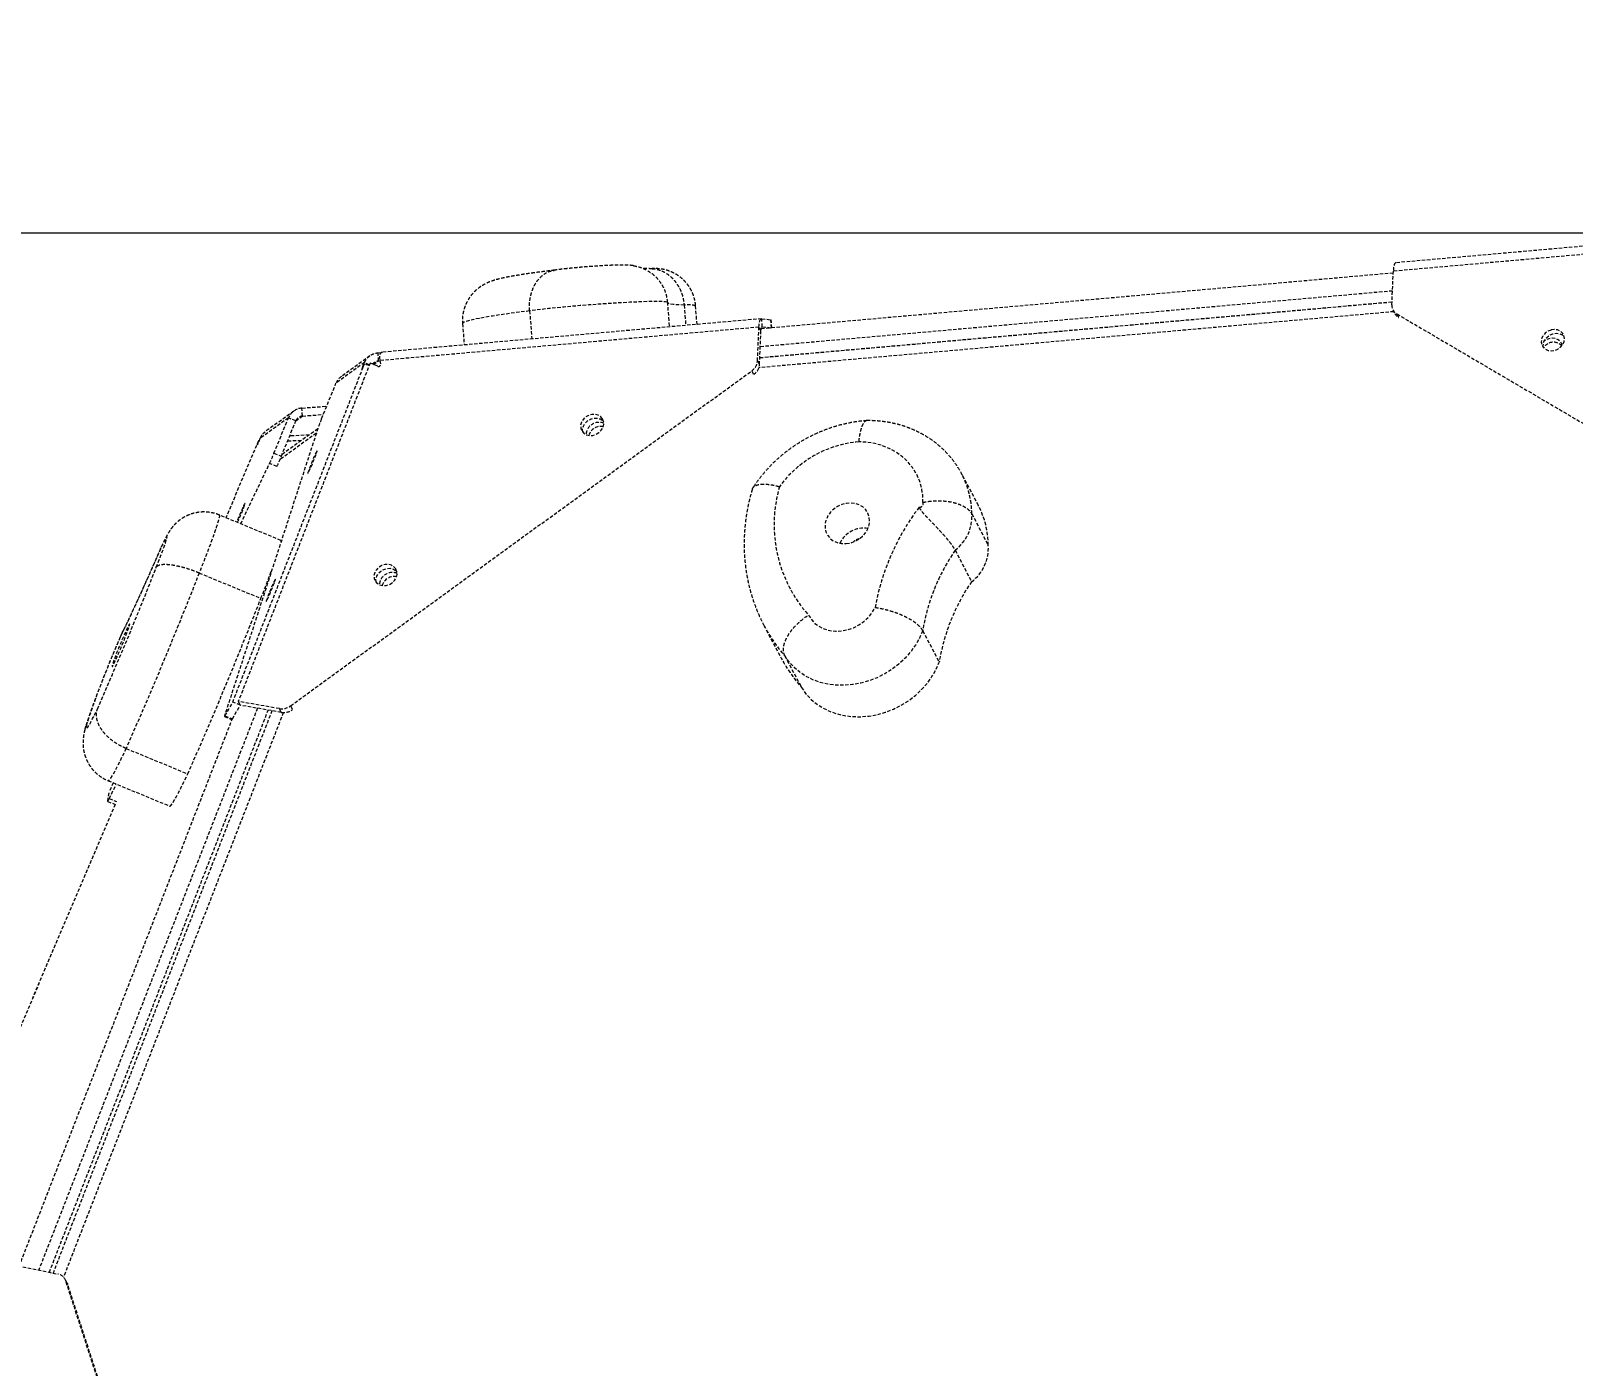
# Model space of a CAD drawing. Header units: millimetres. Extents: x -6061 to 5100, y -3651 to 3328.
# Drawn here: x 1982 to 2559, y 1104 to 1604 of the extents above; entities that cross this region are included whole.
import ezdxf

# ---------------------------------------------------------------- set-up
doc = ezdxf.new("R2010")
doc.units = ezdxf.units.MM
doc.linetypes.add('HIDDEN', pattern=[1.905, 1.27, -0.635])
for name, color, linetype in [('DIKOM_ОБЪЕКТ', 7, 'Continuous'), ('DIKOM_РАЗМЕР_ЗОНА', 7, 'Continuous'), ('DIKOM_РАЗМЕР_ОБЪЕКТА', 7, 'Continuous')]:
    doc.layers.add(name, color=color, linetype=linetype)
doc.styles.add('style1', font='arialbd.ttf', dxfattribs={"width": 0.8})
doc.dimstyles.new('1-50', dxfattribs={"dimtxt": 300, "dimasz": 200, "dimexe": 100, "dimexo": 0, "dimgap": 100, "dimtad": 1, "dimtxsty": 'style1', "dimcen": 200, "dimclrd": 7, "dimclre": 7, "dimclrt": 7, "dimadec": 1, "dimazin": 2, "dimtfac": 1, "dimtmove": 0, "dimatfit": 2, "dimfxl": 0, "dimlwd": 25, "dimlwe": 18, "dimarcsym": 0})

# ---------------------------------------------------------------- blocks, each defined once
blk = doc.blocks.new('*D1')
at = {"layer": 'Defpoints', "color": 0, "transparency": 16777216}
for p in [(2324.34, 3327.92), (-5419.16, -2822.08), (-1808.64, -2822.08)]:
    blk.add_point(p, dxfattribs=at)
at = {"layer": 'DIKOM_РАЗМЕР_ЗОНА', "color": 7, "lineweight": 18, "transparency": 16777216}
for p, q in [((2324.34, 3327.92), (-5519.16, 3327.92)), ((-1808.64, -2822.08), (-5519.16, -2822.08))]:
    blk.add_line(p, q, dxfattribs=at)
at = {"layer": 'DIKOM_РАЗМЕР_ЗОНА', "color": 7, "lineweight": 25, "transparency": 16777216}
blk.add_line((-5419.16, 3127.92), (-5419.16, -2622.08), dxfattribs=at)
at = {"layer": 'DIKOM_РАЗМЕР_ЗОНА', "color": 7, "transparency": 16777216}
for points in [[(-5452.49, 3127.92), (-5385.83, 3127.92), (-5419.16, 3327.92)], [(-5452.49, -2622.08), (-5385.83, -2622.08), (-5419.16, -2822.08)]]:
    blk.add_solid(points, dxfattribs=at)
at = {"layer": 'DIKOM_РАЗМЕР_ЗОНА', "color": 7, "transparency": 16777216, "insert": (-5787.21, -178.18), "char_height": 300, "attachment_point": 5, "rotation": 90, "style": 'style1'}
blk.add_mtext('{\\fArial|b0|i0|c204|p34;\\H1.75x;6150}', dxfattribs=at)
blk = doc.blocks.new('*D2')
at = {"layer": 'Defpoints', "color": 0, "transparency": 16777216}
for p in [(5097.78, 1174.32), (-4808.91, -571.39), (5097.78, -3550.63)]:
    blk.add_point(p, dxfattribs=at)
at = {"layer": 'DIKOM_РАЗМЕР_ЗОНА', "color": 7, "lineweight": 18, "transparency": 16777216}
for p, q in [((5097.78, 1174.32), (5097.78, -3650.63)), ((-4808.91, -571.39), (-4808.91, -3650.63))]:
    blk.add_line(p, q, dxfattribs=at)
at = {"layer": 'DIKOM_РАЗМЕР_ЗОНА', "color": 7, "lineweight": 25, "transparency": 16777216}
blk.add_line((-4608.91, -3550.63), (4897.78, -3550.63), dxfattribs=at)
at = {"layer": 'DIKOM_РАЗМЕР_ЗОНА', "color": 7, "transparency": 16777216}
for points in [[(-4608.91, -3517.3), (-4608.91, -3583.96), (-4808.91, -3550.63)], [(4897.78, -3517.3), (4897.78, -3583.96), (5097.78, -3550.63)]]:
    blk.add_solid(points, dxfattribs=at)
at = {"layer": 'DIKOM_РАЗМЕР_ЗОНА', "color": 7, "transparency": 16777216, "insert": (864.15, -3182.58), "char_height": 300, "attachment_point": 5, "style": 'style1'}
blk.add_mtext('{\\fArial|b0|i0|c204|p34;\\H1.75x;9900}', dxfattribs=at)
blk = doc.blocks.new('*D3')
at = {"layer": 'Defpoints', "color": 0, "transparency": 16777216}
for p in [(-3174.2, 1527.92), (2804.07, 1527.92), (-2373.39, -1022.08)]:
    blk.add_point(p, dxfattribs=at)
at = {"layer": 'DIKOM_РАЗМЕР_ОБЪЕКТА', "color": 7, "lineweight": 18, "transparency": 16777216}
for p, q in [((2804.07, 1527.92), (-3274.2, 1527.92)), ((-2373.39, -1022.08), (-3274.2, -1022.08))]:
    blk.add_line(p, q, dxfattribs=at)
at = {"layer": 'DIKOM_РАЗМЕР_ОБЪЕКТА', "color": 7, "lineweight": 25, "transparency": 16777216}
blk.add_line((-3174.2, -822.08), (-3174.2, 1327.92), dxfattribs=at)
at = {"layer": 'DIKOM_РАЗМЕР_ОБЪЕКТА', "color": 7, "transparency": 16777216}
for points in [[(-3207.54, 1327.92), (-3140.87, 1327.92), (-3174.2, 1527.92)], [(-3207.54, -822.08), (-3140.87, -822.08), (-3174.2, -1022.08)]]:
    blk.add_solid(points, dxfattribs=at)
at = {"layer": 'DIKOM_РАЗМЕР_ОБЪЕКТА', "color": 7, "transparency": 16777216, "insert": (-3542.25, 166.98), "char_height": 300, "attachment_point": 5, "rotation": 90, "style": 'style1'}
blk.add_mtext('{\\fArial|b0|i0|c204|p34;\\H1.75x;2550}', dxfattribs=at)

msp = doc.modelspace()

# ---------------------------------------------------------------- linework, layer by layer
at = {"layer": 'DIKOM_ОБЪЕКТ', "color": 7, "linetype": 'HIDDEN', "lineweight": 15}
for p, q in [((2634.084, 1526.241), (2492.187, 1513.724)), ((2635.076, 1529.4), (2493.143, 1516.88)), ((2492.156, 1513.023), (2255.58, 1492.153)), ((2491.639, 1501.127), (2492.187, 1513.724)), ((2220.476, 1502.176), (2221.188, 1492.89)), ((2226.772, 1501.026), (2227.355, 1493.434)), ((2231.581, 1493.806), (2231.042, 1500.833)), ((2491.681, 1502.09), (2255.06, 1481.217)), ((2255.068, 1481.411), (2491.69, 1502.285)), ((2491.865, 1506.311), (2255.244, 1485.438)), ((2255.716, 1495.935), (2113.786, 1483.415)), ((2168.947, 1498.857), (2169.753, 1488.352)), ((2492.4, 1498.571), (2254.734, 1477.605)), ((2256.014, 1492.947), (2255.785, 1495.934)), ((2255.785, 1495.934), (2259.201, 1495.537)), ((2259.43, 1492.549), (2259.201, 1495.537)), ((2259.574, 1492.506), (2259.345, 1495.492)), ((2492.055, 1499.227), (2492.796, 1497.817)), ((2493.481, 1497.75), (2656.457, 1401.949)), ((2493.481, 1497.75), (2494.222, 1496.339)), ((2254.76, 1492.78), (2112.865, 1480.262)), ((2143.839, 1494.108), (2144.451, 1486.12)), ((2254.212, 1480.183), (2254.76, 1492.78)), ((2255.501, 1491.369), (2254.76, 1492.78)), ((2254.954, 1478.772), (2255.501, 1491.369)), ((2255.946, 1492.941), (2256.014, 1492.947)), ((2256.014, 1492.947), (2259.43, 1492.549)), ((2057.82, 1352.414), (2107.129, 1479.088)), ((2109.222, 1479.366), (2059.913, 1352.692)), ((2107.105, 1479.497), (2096.466, 1471.762)), ((2109.142, 1482.086), (2098.479, 1474.333)), ((2107.129, 1479.088), (2106.275, 1477.37)), ((2106.486, 1478.02), (2107.105, 1479.497)), ((2106.579, 1477.982), (2106.486, 1478.02)), ((2108.974, 1478.728), (2107.105, 1479.497)), ((2108.84, 1478.384), (2107.129, 1479.088)), ((2112.065, 1478.139), (2109.222, 1479.366)), ((2110.505, 1478.813), (2112.418, 1480.203)), ((2112.188, 1483.191), (2113.522, 1483.276)), ((2112.418, 1480.203), (2112.188, 1483.191)), ((2112.418, 1480.203), (2112.87, 1480.232)), ((2112.865, 1480.262), (2113.112, 1478.899)), ((2254.212, 1480.183), (2254.954, 1478.772)), ((2079.474, 1351.051), (2252.062, 1476.453)), ((2252.804, 1475.043), (2252.062, 1476.453)), ((2091.069, 1458.521), (2096.466, 1471.762)), ((2080.665, 1461.39), (2069.997, 1453.637)), ((2083.734, 1462.512), (2092.971, 1463.187)), ((2083.963, 1459.524), (2083.734, 1462.512)), ((2089.697, 1454.895), (2054.894, 1347.787)), ((2078.65, 1458.818), (2068.007, 1451.083)), ((2073.254, 1445.578), (2078.65, 1458.818)), ((2076.025, 1444.436), (2081.421, 1457.677)), ((2089.66, 1454.783), (2076.279, 1445.061)), ((2081.421, 1457.677), (2078.65, 1458.818)), ((2081.421, 1457.677), (2083.963, 1459.524)), ((2083.963, 1459.524), (2091.709, 1460.09)), ((2067.488, 1450.279), (2055.236, 1421.466)), ((2067.071, 1448.878), (2067.488, 1450.279)), ((2067.102, 1448.865), (2067.071, 1448.878)), ((2068.007, 1451.083), (2067.434, 1449.638)), ((2067.66, 1450.208), (2067.488, 1450.279)), ((2089.111, 1453.092), (2075.518, 1443.216)), ((2078.374, 1450.202), (2083.78, 1450.511)), ((2086.463, 1452.46), (2079.124, 1452.041)), ((2073.254, 1445.578), (2076.025, 1444.436)), ((2060.795, 1419.176), (2071.582, 1441.734)), ((2074.353, 1440.593), (2071.582, 1441.734)), ((2336.907, 1425.974), (2330.727, 1437.73)), ((2330.727, 1437.73), (2330.802, 1437.587)), ((2075.852, 1412.974), (2052.762, 1422.485)), ((2334.406, 1422.918), (2340.586, 1411.162)), ((2328.176, 1409.271), (2334.356, 1397.515)), ((2045.265, 1400.769), (2068.356, 1391.258)), ((2256.61, 1381.184), (2256.469, 1381.455)), ((2256.61, 1381.184), (2262.791, 1369.429)), ((2316.037, 1379.157), (2322.217, 1367.401)), ((2264.467, 1369.722), (2270.647, 1357.967)), ((2054.922, 1347.313), (2057.82, 1352.414)), ((2057.693, 1346.172), (2060.591, 1351.273)), ((2060.591, 1351.273), (2057.82, 1352.414)), ((2075.263, 1350.014), (2059.913, 1352.692)), ((2059.913, 1352.692), (2060.655, 1351.281)), ((2060.591, 1351.273), (2060.62, 1351.348)), ((2076.005, 1348.603), (2060.655, 1351.281)), ((2079.474, 1351.051), (2080.213, 1349.647)), ((1977.893, 1141.308), (2057.581, 1345.991)), ((2067.089, 1350.159), (1985.218, 1139.867)), ((1989.181, 1139.037), (2071.103, 1349.459)), ((2072.505, 1349.214), (1990.566, 1138.748)), ((2076.742, 1348.538), (1994.476, 1137.234)), ((2054.726, 1347.054), (2057.497, 1345.913)), ((2054.922, 1347.313), (2057.693, 1346.172)), ((2076.005, 1348.603), (2075.263, 1350.014)), ((2017.897, 1335.101), (2040.987, 1325.59)), ((2011.16, 1323.036), (2034.25, 1313.526)), ((2013.05, 1322.258), (2011.584, 1318.81)), ((2011.014, 1315.403), (2011.584, 1318.81)), ((2011.614, 1316.333), (2014.218, 1321.777)), ((2011.614, 1316.333), (2014.373, 1315.197)), ((2013.76, 1314.161), (1947.7, 1158.845)), ((2013.77, 1314.162), (1947.708, 1158.842)), ((2011.019, 1315.289), (2013.778, 1314.153)), ((1979.304, 1141.105), (1992.339, 1138.377)), ((1995.828, 1134.984), (1995.087, 1136.394)), ((2051.786, 962.03), (1995.324, 1135.831)), ((1996.066, 1134.42), (1995.324, 1135.831)), ((2052.527, 960.62), (1996.066, 1134.42))]:
    msp.add_line(p, q, dxfattribs=at)
at = {"layer": 'DIKOM_ОБЪЕКТ', "color": 7, "linetype": 'HIDDEN', "lineweight": 15, "flags": 128}
for points in [[(2493.143, 1516.88), (2493.019, 1516.845), (2492.839, 1516.697), (2492.674, 1516.438), (2492.529, 1516.074), (2492.405, 1515.611), (2492.306, 1515.057), (2492.233, 1514.424), (2492.187, 1513.724)], [(2220.476, 1502.176), (2219.806, 1502.274), (2218.793, 1502.341), (2217.448, 1502.377), (2215.788, 1502.38), (2213.833, 1502.352), (2211.608, 1502.291), (2209.14, 1502.2), (2206.459, 1502.079), (2203.599, 1501.929), (2200.594, 1501.753), (2197.483, 1501.553), (2194.302, 1501.33), (2191.092, 1501.089), (2187.891, 1500.831), (2184.74, 1500.561), (2181.678, 1500.28), (2178.741, 1499.994), (2175.967, 1499.705), (2173.389, 1499.417), (2171.039, 1499.133), (2168.947, 1498.857)], [(2226.772, 1501.026), (2225.15, 1501.096), (2223.759, 1501.188), (2222.604, 1501.302), (2221.69, 1501.436), (2221.018, 1501.591), (2220.591, 1501.767), (2220.502, 1501.83)], [(2168.947, 1498.857), (2165.015, 1498.363), (2161.373, 1497.878), (2158.036, 1497.405), (2155.022, 1496.947), (2152.344, 1496.505), (2150.015, 1496.081), (2148.045, 1495.679), (2146.445, 1495.298), (2145.221, 1494.942), (2144.38, 1494.612), (2143.925, 1494.309), (2143.839, 1494.108)], [(2254.76, 1492.78), (2254.805, 1493.48), (2254.879, 1494.113), (2254.978, 1494.666), (2255.102, 1495.129), (2255.247, 1495.494), (2255.412, 1495.752), (2255.592, 1495.9), (2255.785, 1495.934)], [(2259.201, 1495.537), (2259.307, 1495.517), (2259.345, 1495.492), (2259.345, 1495.492)], [(2255.501, 1491.369), (2255.524, 1491.719), (2255.561, 1492.036), (2255.611, 1492.312), (2255.672, 1492.544), (2255.745, 1492.726), (2255.827, 1492.856), (2255.918, 1492.929), (2256.014, 1492.947)], [(2259.574, 1492.504), (2259.574, 1492.504), (2259.537, 1492.529), (2259.43, 1492.549)], [(2551.195, 1491.717), (2550.01, 1491.237), (2548.977, 1490.489), (2548.179, 1489.532), (2547.682, 1488.445), (2547.525, 1487.314), (2547.721, 1486.233), (2548.255, 1485.288), (2549.083, 1484.555), (2550.137, 1484.096), (2551.333, 1483.945), (2552.574, 1484.117), (2553.759, 1484.596), (2554.793, 1485.345), (2555.59, 1486.302), (2556.088, 1487.389), (2556.245, 1488.52), (2556.048, 1489.601), (2555.515, 1490.546), (2554.687, 1491.278), (2553.632, 1491.738), (2552.436, 1491.888), (2551.195, 1491.717)], [(2548.361, 1485.164), (2548.267, 1485.904), (2548.424, 1487.034), (2548.921, 1488.122), (2549.719, 1489.079), (2550.752, 1489.827), (2551.937, 1490.306), (2553.178, 1490.478), (2554.374, 1490.328), (2555.429, 1489.868), (2556.151, 1489.259)], [(2555.414, 1486.043), (2555.281, 1486.452), (2554.714, 1487.377), (2553.858, 1488.083), (2552.784, 1488.511), (2551.579, 1488.628), (2550.339, 1488.422), (2549.166, 1487.912), (2548.605, 1487.533)], [(2196.233, 1458.473), (2195.516, 1459.299), (2194.543, 1459.874), (2193.392, 1460.15), (2192.157, 1460.107), (2190.938, 1459.748), (2189.833, 1459.101), (2188.932, 1458.219), (2188.308, 1457.174), (2188.012, 1456.05), (2188.067, 1454.938), (2188.469, 1453.928), (2189.186, 1453.102), (2190.159, 1452.528), (2191.31, 1452.251), (2192.545, 1452.294), (2193.764, 1452.653), (2194.869, 1453.3), (2195.77, 1454.182), (2196.394, 1455.227), (2196.69, 1456.352), (2196.635, 1457.464), (2196.233, 1458.473)], [(2188.827, 1453.447), (2188.809, 1453.527), (2188.754, 1454.639), (2189.05, 1455.763), (2189.674, 1456.809), (2190.575, 1457.691), (2191.679, 1458.338), (2192.899, 1458.697), (2194.134, 1458.74), (2195.285, 1458.463), (2196.258, 1457.888), (2196.617, 1457.544)], [(2316.155, 1427.16), (2316.062, 1429.978), (2315.618, 1432.724), (2314.829, 1435.366), (2313.707, 1437.87), (2312.263, 1440.204), (2310.518, 1442.34), (2308.492, 1444.249), (2306.211, 1445.91), (2303.703, 1447.299), (2301.001, 1448.402), (2298.137, 1449.202), (2295.149, 1449.691), (2292.072, 1449.862)], [(2089.276, 1446.33), (2089.027, 1445.871), (2088.669, 1445.122), (2088.231, 1444.146), (2087.749, 1443.02), (2087.26, 1441.836), (2086.806, 1440.689), (2086.423, 1439.674), (2086.141, 1438.872), (2085.984, 1438.347), (2085.965, 1438.143), (2086.084, 1438.276), (2086.333, 1438.735), (2086.691, 1439.483), (2087.129, 1440.46), (2087.612, 1441.586), (2088.1, 1442.77), (2088.554, 1443.916), (2088.938, 1444.932), (2089.219, 1445.734), (2089.376, 1446.259), (2089.396, 1446.463), (2089.276, 1446.33)], [(2061.823, 1424.946), (2062.148, 1425.843), (2062.357, 1426.485), (2062.432, 1426.821), (2062.368, 1426.823), (2062.169, 1426.491), (2061.851, 1425.853), (2061.441, 1424.959), (2060.972, 1423.882), (2060.481, 1422.71), (2060.008, 1421.537), (2059.593, 1420.459), (2059.342, 1419.775)], [(2287.343, 1411.753), (2289.033, 1412.028), (2290.673, 1412.603), (2292.197, 1413.454), (2293.542, 1414.546), (2294.653, 1415.834), (2295.485, 1417.266), (2296.003, 1418.783), (2296.186, 1420.323), (2296.028, 1421.823), (2295.533, 1423.221), (2294.723, 1424.461), (2293.631, 1425.491), (2292.301, 1426.269), (2290.788, 1426.764), (2289.154, 1426.955), (2287.465, 1426.834), (2285.792, 1426.407), (2284.201, 1425.69), (2282.759, 1424.714), (2281.525, 1423.518), (2280.549, 1422.151), (2279.87, 1420.668), (2279.518, 1419.132), (2279.506, 1417.604), (2279.834, 1416.148), (2280.489, 1414.822), (2281.446, 1413.682), (2282.663, 1412.773), (2284.092, 1412.133), (2285.673, 1411.788), (2287.343, 1411.753)], [(2052.762, 1422.485), (2052.791, 1422.461), (2052.831, 1422.159), (2052.733, 1421.53), (2052.499, 1420.582), (2052.133, 1419.326), (2051.638, 1417.779), (2051.02, 1415.96), (2050.288, 1413.89), (2049.45, 1411.595), (2048.517, 1409.104), (2047.5, 1406.447), (2046.412, 1403.657), (2045.265, 1400.769)], [(2029.221, 1402.954), (2030.058, 1405.052), (2030.836, 1407.05), (2031.532, 1408.892), (2032.128, 1410.528), (2032.607, 1411.914), (2032.956, 1413.01), (2033.165, 1413.788), (2033.229, 1414.226), (2033.146, 1414.312), (2032.919, 1414.044), (2032.553, 1413.429), (2032.058, 1412.483), (2031.448, 1411.233), (2030.741, 1409.713)], [(2030.741, 1409.713), (2028.734, 1405.139), (2026.771, 1400.709), (2024.86, 1396.439), (2023.008, 1392.345), (2021.22, 1388.44), (2019.504, 1384.739), (2017.864, 1381.253), (2016.308, 1377.996)], [(2075.897, 1412.424), (2075.921, 1412.648), (2075.882, 1412.951), (2075.852, 1412.974)], [(2007.17, 1349.864), (2008.954, 1353.92), (2010.782, 1358.122), (2012.642, 1362.447), (2014.526, 1366.871), (2016.423, 1371.371), (2018.323, 1375.923), (2020.216, 1380.502), (2022.091, 1385.085), (2023.939, 1389.645), (2025.75, 1394.16), (2027.513, 1398.604), (2029.221, 1402.954)], [(2118.883, 1402.271), (2118.166, 1403.096), (2117.193, 1403.671), (2116.042, 1403.948), (2114.807, 1403.905), (2113.588, 1403.546), (2112.483, 1402.899), (2111.582, 1402.017), (2110.958, 1400.971), (2110.662, 1399.847), (2110.717, 1398.735), (2111.119, 1397.725), (2111.836, 1396.9), (2112.809, 1396.325), (2113.96, 1396.048), (2115.195, 1396.091), (2116.414, 1396.451), (2117.519, 1397.098), (2118.42, 1397.98), (2119.044, 1399.025), (2119.34, 1400.149), (2119.285, 1401.261), (2118.883, 1402.271)], [(2045.265, 1400.769), (2043.294, 1395.759), (2041.264, 1390.652), (2039.184, 1385.472), (2037.066, 1380.245), (2034.917, 1374.995), (2032.75, 1369.747), (2030.573, 1364.524), (2028.398, 1359.353), (2026.234, 1354.257), (2024.092, 1349.261), (2021.982, 1344.387), (2019.914, 1339.66), (2017.897, 1335.101)], [(2073.679, 1398.327), (2073.43, 1397.867), (2073.072, 1397.119), (2072.634, 1396.142), (2072.151, 1395.016), (2071.663, 1393.832), (2071.208, 1392.686), (2070.825, 1391.671), (2070.543, 1390.868), (2070.387, 1390.344), (2070.367, 1390.14), (2070.487, 1390.273), (2070.735, 1390.732), (2071.093, 1391.48), (2071.532, 1392.457), (2072.014, 1393.583), (2072.503, 1394.767), (2072.957, 1395.913), (2073.34, 1396.928), (2073.622, 1397.731), (2073.779, 1398.255), (2073.798, 1398.459), (2073.679, 1398.327)], [(2111.477, 1397.245), (2111.459, 1397.325), (2111.403, 1398.437), (2111.7, 1399.561), (2112.324, 1400.606), (2113.224, 1401.488), (2114.329, 1402.135), (2115.549, 1402.495), (2116.784, 1402.537), (2117.935, 1402.261), (2118.908, 1401.686), (2119.267, 1401.341)], [(2040.987, 1325.59), (2043.004, 1330.149), (2045.072, 1334.877), (2047.183, 1339.75), (2049.325, 1344.747), (2051.488, 1349.842), (2053.664, 1355.014), (2055.84, 1360.236), (2058.008, 1365.485), (2060.156, 1370.735), (2062.275, 1375.962), (2064.354, 1381.141), (2066.384, 1386.248), (2068.356, 1391.258)], [(2273.325, 1385.033), (2274.369, 1383.368), (2275.727, 1381.922), (2277.361, 1380.735), (2279.227, 1379.838), (2281.273, 1379.257), (2283.444, 1379.007), (2285.68, 1379.095), (2287.92, 1379.519), (2290.102, 1380.267), (2292.167, 1381.319), (2294.059, 1382.646), (2295.725, 1384.211), (2297.119, 1385.972), (2298.204, 1387.881)], [(2019.181, 1381.22), (2019.248, 1381.595), (2019.181, 1381.647), (2018.98, 1381.373), (2018.656, 1380.785), (2018.22, 1379.906), (2017.691, 1378.772), (2017.09, 1377.43), (2016.442, 1375.935), (2015.774, 1374.348), (2015.112, 1372.734), (2014.485, 1371.159), (2013.917, 1369.688), (2013.432, 1368.38), (2013.05, 1367.29), (2012.786, 1366.462), (2012.651, 1365.929), (2012.651, 1365.714), (2012.786, 1365.826), (2013.05, 1366.259), (2013.432, 1366.997), (2013.917, 1368.008), (2014.485, 1369.252), (2015.113, 1370.678), (2015.774, 1372.227), (2016.442, 1373.835), (2017.09, 1375.438), (2017.691, 1376.969), (2018.22, 1378.366), (2018.656, 1379.571), (2018.981, 1380.535), (2019.181, 1381.22)], [(2016.308, 1377.996), (2016.333, 1378.1), (2016.322, 1378.117), (2016.275, 1378.047), (2016.195, 1377.894), (2016.089, 1377.669), (2015.963, 1377.386), (2015.826, 1377.066), (2015.688, 1376.731)], [(2316.037, 1379.157), (2314.838, 1376.408), (2313.327, 1373.757), (2311.522, 1371.236), (2309.446, 1368.876), (2307.125, 1366.706), (2304.586, 1364.754), (2301.862, 1363.042), (2298.986, 1361.593), (2295.993, 1360.423), (2292.921, 1359.548), (2289.807, 1358.979), (2286.689, 1358.721), (2283.607, 1358.779), (2280.597, 1359.152), (2277.698, 1359.835), (2274.944, 1360.819), (2272.37, 1362.093), (2270.008, 1363.642), (2267.887, 1365.444), (2266.032, 1367.48), (2264.467, 1369.722)], [(2270.647, 1357.967), (2272.212, 1355.724), (2274.067, 1353.689), (2276.188, 1351.886), (2278.551, 1350.338), (2281.124, 1349.064), (2283.878, 1348.079), (2286.777, 1347.396), (2289.787, 1347.023), (2292.87, 1346.965), (2295.987, 1347.223), (2299.101, 1347.793), (2302.174, 1348.668), (2305.167, 1349.837), (2308.043, 1351.286), (2310.767, 1352.998), (2313.305, 1354.951), (2315.626, 1357.12), (2317.702, 1359.48), (2319.507, 1362.001), (2321.018, 1364.653), (2322.217, 1367.401)], [(2003.171, 1344.297), (2002.983, 1343.414), (2002.93, 1342.851), (2003.014, 1342.614), (2003.232, 1342.705), (2003.584, 1343.123), (2004.065, 1343.864), (2004.671, 1344.921), (2005.395, 1346.283), (2006.231, 1347.936), (2007.17, 1349.864)], [(2054.894, 1347.787), (2054.813, 1347.529), (2054.756, 1347.324), (2054.723, 1347.176), (2054.714, 1347.085), (2054.73, 1347.053), (2054.77, 1347.081), (2054.834, 1347.168), (2054.922, 1347.313)], [(2057.693, 1346.172), (2057.605, 1346.027), (2057.541, 1345.94), (2057.501, 1345.912), (2057.497, 1345.913)], [(2017.897, 1335.101), (2016.627, 1332.443), (2015.468, 1330.083), (2014.428, 1328.039), (2013.514, 1326.328), (2012.736, 1324.963), (2012.098, 1323.954), (2011.606, 1323.311), (2011.264, 1323.038), (2011.16, 1323.036)], [(2034.25, 1313.526), (2034.354, 1313.527), (2034.696, 1313.8), (2035.188, 1314.444), (2035.826, 1315.452), (2036.605, 1316.817), (2037.518, 1318.529), (2038.558, 1320.573), (2039.718, 1322.933), (2040.987, 1325.59)], [(2011.014, 1315.403), (2011.007, 1315.316), (2011.025, 1315.288), (2011.067, 1315.32), (2011.133, 1315.412), (2011.222, 1315.561), (2011.333, 1315.766), (2011.464, 1316.024), (2011.614, 1316.333)], [(1995.828, 1134.984), (1995.879, 1134.883), (1996.066, 1134.42)]]:
    msp.add_lwpolyline(points, dxfattribs=at)
at = {"layer": 'DIKOM_ОБЪЕКТ', "color": 7, "linetype": 'HIDDEN', "lineweight": 15}
for centre, radius, start, end in [((2228.335, 1488.289), 12.833, 77.820357, 96.994254), ((2495.312, 1500.939), 3.678, 177.067456, 240.127671), ((2496.077, 1499.556), 3.713, 207.924484, 240.029035), ((2552.083, 1482.928), 4.218, 42.362385, 149.494012), ((2249.236, 1480.567), 4.991, 304.490582, 355.583142), ((2249.978, 1479.156), 4.991, 304.490582, 355.583142), ((2101.983, 1469.515), 5.957, 126.025477, 157.839114), ((2084.166, 1456.572), 5.956, 94.163566, 157.841154), ((2084.179, 1456.554), 2.978, 94.164101, 157.841739), ((2147.153, 1435.218), 60.732, 157.437006, 161.095445), ((2194.904, 1452.302), 4.862, 68.18845, 176.794533), ((2195.522, 1451.094), 4.56, 77.434991, 165.002936), ((2295.656, 1408.971), 41.048, 95.007804, 144.035067), ((2001.435, 1474.533), 77.436, 334.940388, 338.042144), ((2004.206, 1473.392), 77.436, 334.940388, 338.042144), ((2301.971, 1422.726), 32.435, 0.338381, 27.268448), ((2311.327, 1418.906), 50.907, 163.836272, 221.711531), ((2314.801, 1426.761), 1.412, 265.072118, 16.434777), ((2308.23, 1410.989), 32.357, 0.30652, 27.588826), ((1986.779, 1453.185), 80.18, 335.285432, 339.378692), ((2386.079, 1371.605), 89.369, 143.02757, 169.506503), ((2318.793, 1421.8), 15.653, 306.829712, 4.094579), ((2293.89, 1407.812), 9.728, 80.212195, 155.253072), ((2293.403, 1408.738), 4.936, 102.288673, 133.1771), ((2389.021, 1367.241), 73.95, 145.364456, 170.727563), ((2324.973, 1410.044), 15.653, 306.829188, 4.095103), ((1648.045, 1559.971), 452.907, 338.129494, 339.586904), ((2117.552, 1396.103), 4.862, 68.16419, 176.825744), ((2118.169, 1394.896), 4.56, 77.391936, 165.049018), ((2395.201, 1355.486), 73.95, 145.36476, 170.727649), ((2309.482, 1409.002), 59.743, 207.750497, 221.107676), ((2353.034, 1227.918), 368.711, 156.196318, 161.600725), ((2315.676, 1397.256), 59.76, 207.752345, 221.105829), ((2076.129, 1355.568), 5.621, 261.140686, 306.528096), ((2076.87, 1354.158), 5.621, 261.140686, 306.528096), ((1991.663, 1134.56), 3.876, 19.135075, 79.951806)]:
    msp.add_arc(centre, radius, start, end, dxfattribs=at)
for centre, major_axis, ratio, start_param, end_param in [((2106.545, 1478.062), (0.348, 0.824), 0.0416999, 1.6398067, 3.7342018), ((2112.335, 1478.831), (0.673, -0.452), 0.9118459, 4.9141289, 7.008524), ((2067.376, 1449.596), (0.322, 0.806), 0.0443632, 2.6883465, 4.7827416)]:
    msp.add_ellipse(centre, major_axis=major_axis, ratio=ratio, start_param=start_param, end_param=end_param, dxfattribs=at)
for points, knots in [([(2178.383, 1514.135), (2177.897, 1514.076), (2176.25, 1513.876), (2173.592, 1513.538), (2170.497, 1513.122), (2167.623, 1512.709), (2164.961, 1512.298), (2162.499, 1511.882), (2160.195, 1511.449), (2158.042, 1510.983), (2156.224, 1510.511), (2154.695, 1510.014), (2153.493, 1509.541), (2152.41, 1509.04), (2151.27, 1508.411), (2150.068, 1507.613), (2148.824, 1506.606), (2147.591, 1505.367), (2146.434, 1503.892), (2145.427, 1502.208), (2144.625, 1500.356), (2144.074, 1498.383), (2143.763, 1496.286), (2143.815, 1494.855), (2143.842, 1494.115)], [0, 0, 0, 0, 0.0282658, 0.0959771, 0.1640062, 0.2326126, 0.3020928, 0.3729848, 0.4463881, 0.525012, 0.6043623, 0.6539767, 0.6855545, 0.7138594, 0.7402437, 0.7662598, 0.79263, 0.8201117, 0.8486647, 0.8779421, 0.9076497, 0.9376045, 0.9676934, 1, 1, 1, 1]), ([(2168.947, 1498.857), (2168.913, 1499.684), (2168.845, 1501.362), (2169.145, 1503.811), (2169.737, 1506.152), (2170.623, 1508.277), (2171.788, 1510.164), (2173.182, 1511.733), (2174.797, 1512.943), (2176.459, 1513.79), (2177.639, 1513.95), (2178.175, 1514.022)], [0, 0, 0, 0, 0.1113228, 0.2258685, 0.3371886, 0.4517313, 0.5631563, 0.6777948, 0.7895085, 0.9044349, 1, 1, 1, 1]), ([(2207.757, 1515.793), (2207.582, 1515.82), (2207.071, 1515.897), (2206.289, 1515.962), (2205.254, 1516.02), (2204.022, 1516.041), (2202.508, 1516.029), (2200.75, 1515.982), (2198.836, 1515.905), (2196.765, 1515.799), (2194.625, 1515.672), (2192.432, 1515.524), (2190.217, 1515.358), (2188.016, 1515.178), (2185.867, 1514.986), (2183.805, 1514.786), (2181.858, 1514.578), (2180.046, 1514.364), (2178.85, 1514.207), (2178.248, 1514.119), (2178.16, 1514.106)], [0, 0, 0, 0, 0.0181362, 0.0530272, 0.0947947, 0.155761, 0.2244933, 0.2887399, 0.3562428, 0.420672, 0.483716, 0.5460874, 0.6081561, 0.6701633, 0.7322762, 0.7947096, 0.8577878, 0.9220614, 0.9886917, 1, 1, 1, 1]), ([(2207.758, 1515.797), (2208.565, 1515.639), (2210.211, 1515.315), (2212.525, 1514.32), (2214.671, 1512.966), (2216.537, 1511.281), (2218.111, 1509.291), (2219.309, 1507.086), (2220.157, 1504.689), (2220.369, 1503.022), (2220.476, 1502.176)], [0, 0, 0, 0, 0.1227113, 0.2501602, 0.3735167, 0.5004131, 0.6235307, 0.7501932, 0.8733095, 1, 1, 1, 1]), ([(2214.764, 1514.651), (2214.533, 1514.656), (2213.657, 1514.677), (2212.458, 1514.725), (2211.523, 1514.774), (2211.215, 1514.797), (2211.209, 1514.798)], [0, 0, 0, 0, 0.1597078, 0.6055729, 0.9932003, 1, 1, 1, 1]), ([(2231.034, 1500.832), (2231.034, 1500.869), (2231.03, 1501.63), (2230.729, 1503.072), (2230.14, 1505.075), (2229.285, 1506.902), (2228.246, 1508.538), (2227.054, 1509.974), (2225.75, 1511.204), (2224.373, 1512.228), (2222.962, 1513.051), (2221.555, 1513.683), (2220.189, 1514.139), (2218.904, 1514.442), (2217.742, 1514.615), (2216.74, 1514.692), (2215.859, 1514.709), (2215.154, 1514.696), (2214.675, 1514.669), (2214.477, 1514.658)], [0, 0, 0, 0, 0.0045855, 0.09458687, 0.18091473, 0.26398938, 0.34402574, 0.42110447, 0.49519439, 0.5661624, 0.6337838, 0.69770796, 0.75745986, 0.81239638, 0.86160991, 0.90362877, 0.93834505, 0.97460469, 1, 1, 1, 1]), ([(2214.764, 1514.645), (2214.786, 1514.646), (2215.231, 1514.669), (2216.421, 1514.489), (2218.185, 1513.985), (2220.067, 1513.019), (2221.829, 1511.682), (2223.385, 1510.026), (2224.713, 1508.065), (2225.738, 1505.888), (2226.476, 1503.518), (2226.673, 1501.864), (2226.772, 1501.026)], [0, 0, 0, 0, 0.0045472, 0.0946073, 0.2071271, 0.3229414, 0.4344937, 0.549218, 0.6603117, 0.7745894, 0.8856752, 1, 1, 1, 1]), ([(2107.105, 1479.497), (2107.386, 1480.039), (2107.9, 1481.031), (2109.117, 1482.138), (2110.529, 1482.938), (2111.607, 1483.102), (2112.188, 1483.191)], [0, 0, 0, 0, 0.2731924, 0.5000184, 0.7304079, 1, 1, 1, 1]), ([(2110.227, 1478.933), (2110.267, 1479.003), (2110.43, 1479.291), (2110.9, 1479.682), (2111.604, 1480.088), (2112.131, 1480.163), (2112.418, 1480.203)], [0, 0, 0, 0, 0.091486, 0.3729319, 0.6586432, 1, 1, 1, 1]), ([(2113.79, 1483.379), (2113.604, 1483.341), (2113.236, 1483.266), (2112.873, 1482.626), (2112.724, 1481.666), (2112.816, 1480.754), (2112.865, 1480.262)], [0, 0, 0, 0, 0.23990601, 0.47711966, 0.71806714, 1, 1, 1, 1]), ([(2295.134, 1457.797), (2294.467, 1457.743), (2292.486, 1457.585), (2289.197, 1457.084), (2285.296, 1456.219), (2281.45, 1455.066), (2277.682, 1453.637), (2274.016, 1451.94), (2270.475, 1449.986), (2267.083, 1447.785), (2263.861, 1445.352), (2260.83, 1442.699), (2258.009, 1439.845), (2255.425, 1436.803), (2253.632, 1434.372), (2252.719, 1432.955), (2252.519, 1432.644)], [0, 0, 0, 0, 0.039481, 0.1172925, 0.195186, 0.2732075, 0.3513336, 0.4295463, 0.5078264, 0.5861629, 0.66454, 0.7429361, 0.8213367, 0.8997119, 0.9780297, 1, 1, 1, 1]), ([(2295.197, 1457.789), (2295.179, 1457.794), (2294.942, 1457.86), (2294.497, 1457.594), (2293.887, 1456.952), (2293.331, 1455.871), (2292.846, 1454.424), (2292.403, 1452.483), (2292.175, 1450.862), (2292.075, 1449.885), (2292.072, 1449.862)], [0, 0, 0, 0, 0.012243, 0.1685557, 0.3249001, 0.481238, 0.6376619, 0.794082, 0.995116, 1, 1, 1, 1]), ([(2330.796, 1437.56), (2330.736, 1437.687), (2330.201, 1438.828), (2328.922, 1440.845), (2326.958, 1443.572), (2324.718, 1446.092), (2322.255, 1448.406), (2319.576, 1450.495), (2316.7, 1452.346), (2313.646, 1453.947), (2310.433, 1455.286), (2307.084, 1456.354), (2303.62, 1457.142), (2300.066, 1457.638), (2297.244, 1457.815), (2295.614, 1457.803), (2295.197, 1457.8)], [0, 0, 0, 0, 0.00991152, 0.08911033, 0.16821505, 0.24731301, 0.32650892, 0.40590152, 0.4855711, 0.56558926, 0.64599952, 0.72683025, 0.8080791, 0.88973416, 0.97176512, 1, 1, 1, 1]), ([(2069.999, 1453.638), (2069.605, 1453.309), (2068.749, 1452.596), (2068.267, 1451.613), (2068.007, 1451.083)], [0, 0, 0, 0, 0.46072667, 1, 1, 1, 1]), ([(2252.296, 1432.154), (2252.089, 1431.451), (2251.43, 1429.217), (2250.556, 1425.413), (2249.774, 1420.75), (2249.311, 1416.082), (2249.161, 1411.431), (2249.325, 1406.817), (2249.801, 1402.256), (2250.587, 1397.768), (2251.675, 1393.368), (2253.071, 1389.078), (2254.65, 1385.099), (2255.901, 1382.623), (2256.477, 1381.483)], [0, 0, 0, 0, 0.0410128, 0.130459, 0.2197632, 0.3088253, 0.39763, 0.4861758, 0.5744659, 0.6625113, 0.750332, 0.8379588, 0.9254275, 1, 1, 1, 1]), ([(2252.329, 1432.144), (2252.396, 1432.35), (2252.555, 1432.841), (2253.246, 1433.408), (2254.321, 1433.846), (2255.735, 1434.064), (2257.442, 1434.053), (2259.638, 1433.786), (2261.378, 1433.384), (2262.42, 1433.081), (2262.432, 1433.078)], [0, 0, 0, 0, 0.1006047, 0.2400321, 0.3799725, 0.5199132, 0.6611871, 0.8024636, 0.9977412, 1, 1, 1, 1]), ([(2316.155, 1427.16), (2316.168, 1427.164), (2317.243, 1427.462), (2319.208, 1427.754), (2322.003, 1427.862), (2324.474, 1427.721), (2326.812, 1427.359), (2328.958, 1426.795), (2330.844, 1426.043), (2332.418, 1425.13), (2333.659, 1424.085), (2334.157, 1423.307), (2334.406, 1422.918)], [0, 0, 0, 0, 0.0016827, 0.1432412, 0.2504023, 0.3575625, 0.4646504, 0.5717351, 0.6787996, 0.7858633, 0.8929316, 1, 1, 1, 1]), ([(2052.767, 1422.47), (2052.717, 1422.495), (2052.017, 1422.842), (2050.576, 1423.226), (2048.52, 1423.596), (2046.503, 1423.65), (2044.573, 1423.456), (2042.753, 1423.034), (2041.067, 1422.421), (2039.534, 1421.651), (2038.171, 1420.766), (2036.991, 1419.814), (2036.008, 1418.852), (2035.215, 1417.936), (2034.582, 1417.095), (2034.059, 1416.312), (2033.576, 1415.516), (2033.015, 1414.509), (2032.385, 1413.278), (2031.659, 1411.776), (2031.154, 1410.679), (2030.911, 1410.152)], [0, 0, 0, 0, 0.0052014, 0.0727411, 0.1375507, 0.1999428, 0.2600843, 0.3180457, 0.3738062, 0.427264, 0.4781967, 0.5261714, 0.5704139, 0.6102309, 0.6466508, 0.6830611, 0.7233472, 0.7745888, 0.8579795, 0.9317164, 1, 1, 1, 1]), ([(2314.68, 1425.354), (2314.683, 1425.347), (2314.919, 1424.849), (2315.603, 1423.907), (2316.913, 1422.404), (2318.503, 1420.735), (2320.257, 1418.926), (2321.999, 1417.101), (2323.629, 1415.327), (2325.124, 1413.603), (2326.4, 1412.003), (2327.467, 1410.517), (2327.937, 1409.69), (2328.176, 1409.271)], [0, 0, 0, 0, 0.00107642, 0.08125225, 0.16437345, 0.26822348, 0.37510981, 0.47806857, 0.58395672, 0.68648748, 0.79195743, 0.8944882, 1, 1, 1, 1]), ([(2030.885, 1410.094), (2030.78, 1409.854), (2030.018, 1408.106), (2028.623, 1404.936), (2026.726, 1400.656), (2024.883, 1396.543), (2023.101, 1392.606), (2021.386, 1388.862), (2019.744, 1385.323), (2018.215, 1382.071), (2017.249, 1380.046), (2016.795, 1379.104), (2016.789, 1379.092)], [0, 0, 0, 0, 0.0197191, 0.1435685, 0.2673341, 0.390964, 0.5144247, 0.6376774, 0.760657, 0.8832926, 0.9985391, 1, 1, 1, 1]), ([(2030.741, 1409.713), (2030.743, 1409.721), (2030.792, 1409.873), (2030.886, 1410), (2030.975, 1410.12)], [0, 0, 0, 0, 0.0532262, 1, 1, 1, 1]), ([(2045.265, 1400.769), (2044.493, 1401.075), (2042.927, 1401.695), (2040.574, 1402.466), (2038.275, 1403.101), (2036.13, 1403.561), (2034.163, 1403.847), (2032.464, 1403.946), (2031.052, 1403.86), (2029.876, 1403.567), (2029.382, 1403.207), (2029.223, 1402.958), (2029.221, 1402.954)], [0, 0, 0, 0, 0.1053834, 0.2138294, 0.3192149, 0.4276509, 0.5331356, 0.6416648, 0.7474223, 0.8562199, 0.9978475, 1, 1, 1, 1]), ([(2298.204, 1387.881), (2298.219, 1387.879), (2299.279, 1387.721), (2301.181, 1387.363), (2303.907, 1386.642), (2306.299, 1385.848), (2308.59, 1384.915), (2310.671, 1383.882), (2312.526, 1382.753), (2314.06, 1381.577), (2315.293, 1380.359), (2315.786, 1379.561), (2316.037, 1379.157)], [0, 0, 0, 0, 0.0020409, 0.145147, 0.2509363, 0.3597573, 0.4650816, 0.5734333, 0.6785549, 0.7867088, 0.8918281, 1, 1, 1, 1]), ([(2017.151, 1379.849), (2017.094, 1379.755), (2016.898, 1379.428), (2016.603, 1378.843), (2016.247, 1378.092), (2015.919, 1377.339), (2015.713, 1376.836), (2015.633, 1376.643)], [0, 0, 0, 0, 0.0908436, 0.3134007, 0.5591745, 0.8312041, 1, 1, 1, 1]), ([(2264.467, 1369.722), (2264.295, 1370.135), (2263.946, 1370.971), (2263.884, 1372.482), (2264.167, 1374.146), (2264.814, 1375.909), (2265.81, 1377.745), (2267.115, 1379.571), (2268.716, 1381.366), (2270.744, 1383.23), (2272.359, 1384.416), (2273.311, 1385.024), (2273.325, 1385.033)], [0, 0, 0, 0, 0.1053853, 0.2138287, 0.3192125, 0.4276521, 0.5331357, 0.6416664, 0.7474231, 0.8562221, 0.9978491, 1, 1, 1, 1]), ([(2015.712, 1376.834), (2015.553, 1376.461), (2015.002, 1375.172), (2014.047, 1372.911), (2012.858, 1370.056), (2011.68, 1367.187), (2010.525, 1364.334), (2009.404, 1361.523), (2008.328, 1358.782), (2007.306, 1356.136), (2006.349, 1353.607), (2005.463, 1351.215), (2004.655, 1348.975), (2003.927, 1346.89), (2003.282, 1344.949), (2002.854, 1343.587), (2002.644, 1342.849), (2002.596, 1342.684)], [0, 0, 0, 0, 0.0290211, 0.1004058, 0.1717187, 0.2429837, 0.3142595, 0.3855858, 0.4570275, 0.528662, 0.6005928, 0.6729804, 0.7460669, 0.8202947, 0.8965204, 0.97676, 1, 1, 1, 1]), ([(2015.688, 1376.731), (2015.687, 1376.733), (2015.685, 1376.758), (2015.727, 1376.784), (2015.767, 1376.809)], [0, 0, 0, 0, 0.0539977, 1, 1, 1, 1]), ([(2016.308, 1377.996), (2016.311, 1378.004), (2016.464, 1378.383), (2016.639, 1378.736), (2016.811, 1379.082)], [0, 0, 0, 0, 0.0209953, 1, 1, 1, 1]), ([(2017.897, 1335.101), (2017.133, 1335.444), (2015.604, 1336.13), (2013.484, 1337.444), (2011.573, 1338.927), (2009.923, 1340.556), (2008.588, 1342.285), (2007.589, 1344.069), (2006.974, 1345.861), (2006.718, 1347.832), (2006.922, 1349.144), (2007.167, 1349.856), (2007.17, 1349.864)], [0, 0, 0, 0, 0.1058286, 0.2116551, 0.3174623, 0.4232753, 0.5294693, 0.6356679, 0.7428808, 0.8500957, 0.9982851, 1, 1, 1, 1]), ([(2002.473, 1342.215), (2002.425, 1342.023), (2002.274, 1341.414), (2002.084, 1340.481), (2001.905, 1339.306), (2001.799, 1338.178), (2001.768, 1336.895), (2001.854, 1335.439), (2002.111, 1333.824), (2002.589, 1332.095), (2003.317, 1330.334), (2004.298, 1328.619), (2005.523, 1327.016), (2006.97, 1325.567), (2008.619, 1324.337), (2010.034, 1323.49), (2010.929, 1323.161), (2011.176, 1323.07)], [0, 0, 0, 0, 0.0459257, 0.1455284, 0.2083268, 0.2674977, 0.3256946, 0.3855006, 0.4501298, 0.519368, 0.5916145, 0.6657513, 0.7410993, 0.817202, 0.8937542, 0.9705675, 1, 1, 1, 1]), ([(2002.542, 1342.196), (2002.703, 1342.887), (2002.871, 1343.602), (2003.161, 1344.274), (2003.171, 1344.297)], [0, 0, 0, 0, 0.9662539, 1, 1, 1, 1])]:
    msp.add_open_spline(points, degree=3, knots=knots, dxfattribs=at)

# ---------------------------------------------------------------- dimensions: what is measured, and where the dimension line sits
at = {"layer": 'DIKOM_РАЗМЕР_ЗОНА'}
dim = msp.add_linear_dim(base=(-5419.159, -2822.077), p1=(2324.34, 3327.923), p2=(-1808.638, -2822.077), angle=90, text='{\\fArial|b0|i0|c204|p34;\\H1.75x;<>}', dimstyle='1-50', dxfattribs=at)
dim.commit()
dim.dimension.update_dxf_attribs({"geometry": '*D1', "text_midpoint": (-5419.159, -178.183), "dimtype": 160})
dim = msp.add_linear_dim(base=(5097.777, -3550.63), p1=(-4808.913, -571.389), p2=(5097.777, 1174.316), text='{\\fArial|b0|i0|c204|p34;\\H1.75x;9900}', dimstyle='1-50', dxfattribs=at)
dim.commit()
dim.dimension.update_dxf_attribs({"geometry": '*D2', "text_midpoint": (864.153, -3550.63), "dimtype": 160})
at = {"layer": 'DIKOM_РАЗМЕР_ОБЪЕКТА'}
dim = msp.add_linear_dim(base=(-3174.204, 1527.923), p1=(-2373.391, -1022.077), p2=(2804.073, 1527.923), angle=90, text='{\\fArial|b0|i0|c204|p34;\\H1.75x;<>}', dimstyle='1-50', dxfattribs=at)
dim.commit()
dim.dimension.update_dxf_attribs({"geometry": '*D3', "text_midpoint": (-3174.204, 166.976), "dimtype": 160})

doc.saveas('drawing.dxf')
